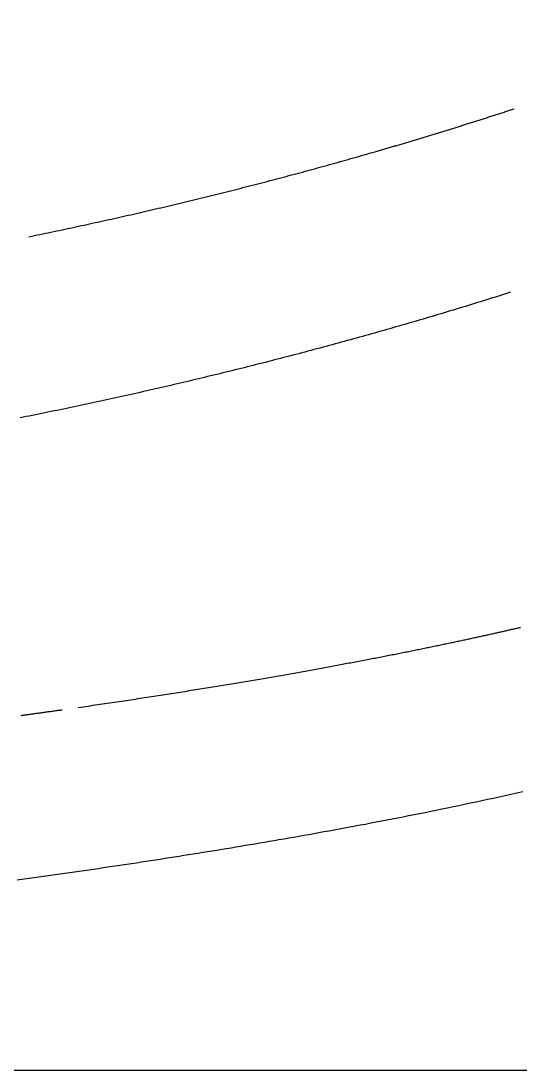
# Model space of a CAD drawing. Extents: x -513 to 387, y 75 to 375.
# Drawn here: x 274 to 304.8, y 75.3 to 140.1 of the extents above; entities that cross this region are included whole.
import ezdxf

# ---------------------------------------------------------------- set-up
doc = ezdxf.new("R2010")
doc.units = 0
doc.layers.get('0').update_dxf_attribs({"linetype": 'CONTINUOUS'})
doc.layers.add('CADRE', color=1, linetype='CONTINUOUS')

msp = doc.modelspace()

# ---------------------------------------------------------------- linework, layer by layer
for points in [[(295.868, 132.054, 0), (295.936, 132.074, 0), (296.004, 132.094, 0), (296.071, 132.113, 0), (296.139, 132.133, 0), (296.207, 132.153, 0), (296.275, 132.173, 0), (296.343, 132.192, 0), (296.41, 132.212, 0), (296.478, 132.232, 0), (296.546, 132.252, 0), (296.614, 132.272, 0), (296.681, 132.291, 0), (296.749, 132.311, 0), (296.817, 132.331, 0), (296.885, 132.351, 0), (296.953, 132.371, 0), (297.02, 132.391, 0), (297.088, 132.411, 0), (297.156, 132.431, 0), (297.224, 132.451, 0), (297.292, 132.471, 0), (297.359, 132.491, 0), (297.427, 132.511, 0), (297.495, 132.531, 0), (297.563, 132.551, 0), (297.631, 132.572, 0), (297.698, 132.592, 0), (297.766, 132.612, 0), (297.834, 132.632, 0), (297.902, 132.652, 0), (297.969, 132.673, 0), (298.037, 132.693, 0), (298.105, 132.713, 0), (298.173, 132.734, 0), (298.24, 132.754, 0), (298.308, 132.774, 0), (298.376, 132.795, 0), (298.444, 132.815, 0), (298.512, 132.835, 0), (298.579, 132.856, 0), (298.647, 132.876, 0), (298.715, 132.897, 0), (298.783, 132.917, 0), (298.85, 132.938, 0), (298.918, 132.958, 0), (298.986, 132.979, 0), (299.054, 132.999, 0), (299.121, 133.02, 0), (299.189, 133.041, 0), (299.257, 133.061, 0), (299.325, 133.082, 0), (299.392, 133.103, 0), (299.46, 133.123, 0), (299.528, 133.144, 0), (299.596, 133.165, 0), (299.663, 133.186, 0), (299.731, 133.206, 0), (299.799, 133.227, 0), (299.867, 133.248, 0), (299.934, 133.269, 0), (300.002, 133.29, 0), (300.07, 133.311, 0), (300.137, 133.331, 0), (300.205, 133.352, 0), (300.273, 133.373, 0), (300.341, 133.394, 0), (300.408, 133.415, 0), (300.476, 133.436, 0), (300.544, 133.457, 0), (300.611, 133.478, 0), (300.679, 133.499, 0), (300.747, 133.52, 0), (300.815, 133.542, 0), (300.882, 133.563, 0), (300.95, 133.584, 0), (301.018, 133.605, 0), (301.085, 133.626, 0), (301.153, 133.647, 0), (301.221, 133.669, 0), (301.288, 133.69, 0), (301.356, 133.711, 0), (301.424, 133.733, 0), (301.491, 133.754, 0), (301.559, 133.775, 0), (301.627, 133.797, 0), (301.694, 133.818, 0), (301.762, 133.839, 0), (301.83, 133.861, 0), (301.897, 133.882, 0), (301.965, 133.904, 0), (302.033, 133.925, 0), (302.1, 133.947, 0), (302.168, 133.968, 0), (302.236, 133.99, 0), (302.303, 134.011, 0), (302.371, 134.033, 0), (302.438, 134.055, 0), (302.506, 134.076, 0), (302.574, 134.098, 0), (302.641, 134.119, 0), (302.709, 134.141, 0), (302.777, 134.163, 0), (302.844, 134.185, 0), (302.912, 134.206, 0), (302.979, 134.228, 0), (303.047, 134.25, 0), (303.115, 134.272, 0), (303.182, 134.294, 0), (303.25, 134.315, 0), (303.317, 134.337, 0), (303.385, 134.359, 0), (303.453, 134.381, 0), (303.52, 134.403, 0), (303.588, 134.425, 0), (303.655, 134.447, 0), (303.723, 134.469, 0), (303.79, 134.491, 0), (303.858, 134.513, 0), (303.926, 134.535, 0), (303.993, 134.557, 0), (304.061, 134.579, 0), (304.128, 134.602, 0), (304.196, 134.624, 0), (304.263, 134.646, 0), (304.331, 134.668, 0), (304.398, 134.69, 0), (304.466, 134.713, 0)], [(274.484, 126.803, 0), (274.654, 126.838, 0), (274.825, 126.873, 0), (274.995, 126.908, 0), (275.166, 126.944, 0), (275.336, 126.979, 0), (275.507, 127.015, 0), (275.677, 127.05, 0), (275.848, 127.086, 0), (276.018, 127.122, 0), (276.189, 127.157, 0), (276.359, 127.193, 0), (276.529, 127.229, 0), (276.7, 127.266, 0), (276.87, 127.302, 0), (277.04, 127.338, 0), (277.211, 127.375, 0), (277.381, 127.411, 0), (277.551, 127.448, 0), (277.721, 127.485, 0), (277.892, 127.522, 0), (278.062, 127.559, 0), (278.232, 127.596, 0), (278.402, 127.633, 0), (278.572, 127.67, 0), (278.742, 127.708, 0), (278.912, 127.745, 0), (279.082, 127.783, 0), (279.252, 127.82, 0), (279.422, 127.858, 0), (279.592, 127.896, 0), (279.762, 127.934, 0), (279.932, 127.972, 0), (280.102, 128.01, 0), (280.272, 128.049, 0), (280.441, 128.087, 0), (280.611, 128.126, 0), (280.781, 128.164, 0), (280.95, 128.203, 0), (281.12, 128.242, 0), (281.29, 128.281, 0), (281.459, 128.32, 0), (281.629, 128.359, 0), (281.798, 128.398, 0), (281.968, 128.437, 0), (282.137, 128.477, 0), (282.307, 128.516, 0), (282.476, 128.556, 0), (282.645, 128.596, 0), (282.815, 128.636, 0), (282.984, 128.675, 0), (283.153, 128.716, 0), (283.322, 128.756, 0), (283.491, 128.796, 0), (283.66, 128.836, 0), (283.829, 128.877, 0), (283.998, 128.917, 0), (284.167, 128.958, 0), (284.336, 128.999, 0), (284.505, 129.039, 0), (284.674, 129.08, 0), (284.843, 129.121, 0), (285.012, 129.163, 0), (285.18, 129.204, 0), (285.349, 129.245, 0), (285.518, 129.287, 0), (285.686, 129.328, 0), (285.855, 129.37, 0), (286.023, 129.412, 0), (286.192, 129.454, 0), (286.36, 129.496, 0), (286.529, 129.538, 0), (286.697, 129.58, 0), (286.865, 129.622, 0), (287.033, 129.664, 0), (287.201, 129.707, 0), (287.37, 129.749, 0), (287.538, 129.792, 0), (287.706, 129.835, 0), (287.874, 129.878, 0), (288.042, 129.921, 0), (288.209, 129.964, 0), (288.377, 130.007, 0), (288.545, 130.05, 0), (288.713, 130.094, 0), (288.88, 130.137, 0), (289.048, 130.181, 0), (289.215, 130.224, 0), (289.383, 130.268, 0), (289.55, 130.312, 0), (289.718, 130.356, 0), (289.885, 130.4, 0), (290.052, 130.444, 0), (290.22, 130.489, 0), (290.387, 130.533, 0), (290.554, 130.577, 0), (290.721, 130.622, 0), (290.888, 130.667, 0), (291.055, 130.712, 0), (291.222, 130.756, 0), (291.388, 130.801, 0), (291.555, 130.847, 0), (291.722, 130.892, 0), (291.888, 130.937, 0), (292.055, 130.982, 0), (292.222, 131.028, 0), (292.388, 131.074, 0), (292.554, 131.119, 0), (292.721, 131.165, 0), (292.887, 131.211, 0), (293.053, 131.257, 0), (293.219, 131.303, 0), (293.385, 131.349, 0), (293.551, 131.396, 0), (293.717, 131.442, 0), (293.883, 131.489, 0), (294.049, 131.535, 0), (294.215, 131.582, 0), (294.38, 131.629, 0), (294.546, 131.676, 0), (294.711, 131.723, 0), (294.877, 131.77, 0), (295.042, 131.817, 0), (295.207, 131.864, 0), (295.373, 131.912, 0), (295.538, 131.959, 0), (295.703, 132.007, 0), (295.868, 132.054, 0)], [(304.252, 123.365, 0), (304.066, 123.306, 0), (303.88, 123.247, 0), (303.693, 123.188, 0), (303.507, 123.129, 0), (303.321, 123.071, 0), (303.135, 123.012, 0), (302.949, 122.954, 0), (302.762, 122.896, 0), (302.576, 122.838, 0), (302.39, 122.78, 0), (302.203, 122.722, 0), (302.017, 122.664, 0), (301.83, 122.607, 0), (301.644, 122.55, 0), (301.457, 122.492, 0), (301.271, 122.435, 0), (301.084, 122.379, 0), (300.898, 122.322, 0), (300.711, 122.265, 0), (300.524, 122.209, 0), (300.338, 122.153, 0), (300.151, 122.096, 0), (299.964, 122.04, 0), (299.777, 121.985, 0), (299.591, 121.929, 0), (299.404, 121.873, 0), (299.217, 121.818, 0), (299.03, 121.762, 0), (298.843, 121.707, 0), (298.656, 121.652, 0), (298.469, 121.597, 0), (298.282, 121.543, 0), (298.095, 121.488, 0), (297.908, 121.434, 0), (297.721, 121.379, 0), (297.534, 121.325, 0), (297.347, 121.271, 0), (297.16, 121.217, 0), (296.973, 121.163, 0), (296.785, 121.11, 0), (296.598, 121.056, 0), (296.411, 121.003, 0), (296.224, 120.95, 0), (296.036, 120.897, 0), (295.849, 120.844, 0), (295.662, 120.791, 0), (295.474, 120.739, 0), (295.287, 120.686, 0), (295.1, 120.634, 0), (294.912, 120.581, 0), (294.725, 120.529, 0), (294.537, 120.477, 0), (294.35, 120.426, 0), (294.163, 120.374, 0), (293.975, 120.323, 0), (293.788, 120.271, 0), (293.6, 120.22, 0), (293.413, 120.169, 0), (293.225, 120.118, 0), (293.037, 120.067, 0), (292.85, 120.016, 0), (292.662, 119.966, 0), (292.475, 119.915, 0), (292.287, 119.865, 0), (292.1, 119.815, 0), (291.912, 119.765, 0), (291.724, 119.715, 0), (291.537, 119.665, 0), (291.349, 119.616, 0), (291.161, 119.566, 0), (290.974, 119.517, 0), (290.786, 119.468, 0), (290.598, 119.419, 0), (290.41, 119.37, 0), (290.223, 119.321, 0), (290.035, 119.273, 0), (289.847, 119.224, 0), (289.659, 119.176, 0), (289.472, 119.127, 0), (289.284, 119.079, 0), (289.096, 119.031, 0), (288.908, 118.984, 0), (288.721, 118.936, 0), (288.533, 118.888, 0), (288.345, 118.841, 0), (288.157, 118.794, 0), (287.969, 118.747, 0), (287.782, 118.7, 0), (287.594, 118.653, 0), (287.406, 118.606, 0), (287.218, 118.559, 0), (287.03, 118.513, 0), (286.843, 118.467, 0), (286.655, 118.42, 0), (286.467, 118.374, 0), (286.279, 118.328, 0), (286.091, 118.283, 0), (285.903, 118.237, 0), (285.715, 118.191, 0), (285.526, 118.146, 0), (285.338, 118.1, 0), (285.15, 118.055, 0), (284.961, 118.01, 0), (284.773, 117.965, 0), (284.584, 117.92, 0), (284.395, 117.875, 0), (284.207, 117.831, 0), (284.018, 117.786, 0), (283.829, 117.742, 0), (283.64, 117.697, 0), (283.451, 117.653, 0), (283.262, 117.609, 0), (283.073, 117.565, 0), (282.884, 117.521, 0), (282.695, 117.477, 0), (282.505, 117.434, 0), (282.316, 117.39, 0), (282.127, 117.347, 0), (281.937, 117.304, 0), (281.748, 117.261, 0), (281.558, 117.218, 0), (281.368, 117.175, 0), (281.179, 117.132, 0), (280.989, 117.089, 0), (280.799, 117.047, 0), (280.609, 117.004, 0), (280.419, 116.962, 0), (280.229, 116.92, 0), (280.039, 116.878, 0), (279.849, 116.836, 0), (279.659, 116.794, 0), (279.469, 116.752, 0), (279.279, 116.711, 0), (279.088, 116.669, 0), (278.898, 116.628, 0), (278.708, 116.587, 0), (278.517, 116.546, 0), (278.327, 116.505, 0), (278.136, 116.464, 0), (277.946, 116.423, 0), (277.755, 116.383, 0), (277.565, 116.342, 0), (277.374, 116.302, 0), (277.183, 116.261, 0), (276.993, 116.221, 0), (276.802, 116.181, 0), (276.611, 116.141, 0), (276.42, 116.102, 0), (276.229, 116.062, 0), (276.038, 116.022, 0), (275.847, 115.983, 0), (275.656, 115.944, 0), (275.465, 115.905, 0), (275.274, 115.865, 0), (275.083, 115.827, 0), (274.892, 115.788, 0), (274.701, 115.749, 0), (274.509, 115.71, 0), (274.318, 115.672, 0), (274.127, 115.634, 0), (273.936, 115.595, 0)], [(277.534, 97.689, 0), (277.686, 97.71, 0), (277.837, 97.732, 0), (277.987, 97.754, 0), (278.138, 97.775, 0), (278.287, 97.797, 0), (278.437, 97.819, 0), (278.586, 97.841, 0), (278.735, 97.862, 0), (278.883, 97.884, 0), (279.031, 97.906, 0), (279.179, 97.927, 0), (279.326, 97.949, 0), (279.473, 97.971, 0), (279.62, 97.992, 0), (279.766, 98.014, 0), (279.912, 98.036, 0), (280.057, 98.057, 0), (280.203, 98.079, 0), (280.347, 98.101, 0), (280.492, 98.122, 0), (280.636, 98.144, 0), (280.78, 98.166, 0), (280.923, 98.187, 0), (281.066, 98.209, 0), (281.208, 98.231, 0), (281.351, 98.252, 0), (281.492, 98.274, 0), (281.634, 98.295, 0), (281.775, 98.317, 0), (281.916, 98.339, 0), (282.056, 98.36, 0), (282.196, 98.382, 0), (282.336, 98.403, 0), (282.475, 98.425, 0), (282.614, 98.446, 0), (282.753, 98.468, 0), (282.891, 98.49, 0), (283.029, 98.511, 0), (283.166, 98.532, 0), (283.304, 98.554, 0), (283.44, 98.576, 0), (283.577, 98.597, 0), (283.713, 98.618, 0), (283.848, 98.64, 0), (283.984, 98.661, 0), (284.119, 98.683, 0), (284.253, 98.704, 0), (284.388, 98.726, 0), (284.521, 98.747, 0), (284.655, 98.769, 0), (284.788, 98.79, 0), (284.921, 98.811, 0), (285.053, 98.833, 0), (285.185, 98.854, 0), (285.317, 98.875, 0), (285.448, 98.897, 0), (285.579, 98.918, 0), (285.71, 98.939, 0), (285.84, 98.96, 0), (285.97, 98.982, 0), (286.099, 99.003, 0), (286.229, 99.024, 0), (286.357, 99.045, 0), (286.486, 99.067, 0), (286.614, 99.088, 0), (286.741, 99.109, 0), (286.869, 99.13, 0), (286.996, 99.151, 0), (287.122, 99.172, 0), (287.249, 99.193, 0), (287.374, 99.215, 0), (287.5, 99.236, 0), (287.625, 99.257, 0), (287.75, 99.278, 0), (287.874, 99.299, 0), (287.998, 99.32, 0), (288.122, 99.341, 0), (288.245, 99.362, 0), (288.368, 99.382, 0), (288.491, 99.403, 0), (288.613, 99.424, 0), (288.735, 99.445, 0), (288.857, 99.466, 0), (288.978, 99.487, 0), (289.099, 99.508, 0), (289.219, 99.528, 0), (289.339, 99.549, 0), (289.459, 99.57, 0), (289.578, 99.591, 0), (289.697, 99.611, 0), (289.816, 99.632, 0), (289.934, 99.653, 0), (290.052, 99.673, 0), (290.169, 99.694, 0), (290.287, 99.715, 0), (290.403, 99.735, 0), (290.52, 99.756, 0), (290.636, 99.776, 0), (290.752, 99.797, 0), (290.867, 99.817, 0), (290.982, 99.838, 0), (291.097, 99.858, 0), (291.211, 99.878, 0), (291.325, 99.899, 0), (291.438, 99.919, 0), (291.552, 99.939, 0), (291.664, 99.96, 0), (291.777, 99.98, 0), (291.889, 100, 0), (292.001, 100.02, 0), (292.112, 100.04, 0), (292.223, 100.061, 0), (292.334, 100.081, 0), (292.444, 100.101, 0), (292.554, 100.121, 0), (292.664, 100.141, 0), (292.773, 100.161, 0), (292.882, 100.181, 0), (292.99, 100.201, 0), (293.098, 100.221, 0), (293.206, 100.241, 0), (293.313, 100.26, 0), (293.421, 100.28, 0), (293.527, 100.3, 0), (293.634, 100.32, 0), (293.739, 100.34, 0), (293.845, 100.359, 0), (293.95, 100.379, 0), (294.055, 100.399, 0), (294.16, 100.418, 0), (294.264, 100.438, 0), (294.368, 100.457, 0), (294.471, 100.477, 0), (294.574, 100.496, 0), (294.677, 100.516, 0), (294.779, 100.535, 0), (294.881, 100.554, 0), (294.983, 100.574, 0), (295.084, 100.593, 0), (295.185, 100.612, 0), (295.286, 100.632, 0), (295.386, 100.651, 0), (295.486, 100.67, 0), (295.585, 100.689, 0), (295.684, 100.708, 0), (295.783, 100.727, 0), (295.881, 100.746, 0), (295.979, 100.765, 0), (296.077, 100.784, 0), (296.174, 100.803, 0), (296.271, 100.822, 0), (296.368, 100.841, 0), (296.464, 100.86, 0), (296.56, 100.878, 0), (296.655, 100.897, 0), (296.75, 100.916, 0), (296.845, 100.934, 0), (296.94, 100.953, 0), (297.034, 100.972, 0), (297.127, 100.99, 0), (297.221, 101.009, 0), (297.314, 101.027, 0), (297.406, 101.045, 0), (297.498, 101.064, 0), (297.59, 101.082, 0), (297.682, 101.1, 0), (297.773, 101.119, 0), (297.864, 101.137, 0), (297.954, 101.155, 0), (298.044, 101.173, 0), (298.134, 101.191, 0), (298.224, 101.209, 0), (298.313, 101.227, 0), (298.401, 101.245, 0), (298.49, 101.263, 0), (298.578, 101.281, 0), (298.665, 101.299, 0), (298.752, 101.316, 0), (298.839, 101.334, 0), (298.926, 101.352, 0), (299.012, 101.369, 0), (299.098, 101.387, 0), (299.183, 101.405, 0), (299.268, 101.422, 0), (299.353, 101.44, 0), (299.437, 101.457, 0), (299.521, 101.474, 0), (299.605, 101.492, 0), (299.688, 101.509, 0), (299.771, 101.526, 0), (299.854, 101.543, 0), (299.936, 101.56, 0), (300.018, 101.578, 0), (300.099, 101.595, 0), (300.18, 101.612, 0), (300.261, 101.628, 0), (300.342, 101.645, 0), (300.422, 101.662, 0), (300.501, 101.679, 0), (300.581, 101.696, 0), (300.66, 101.712, 0), (300.738, 101.729, 0), (300.817, 101.746, 0), (300.894, 101.762, 0), (300.972, 101.779, 0), (301.049, 101.795, 0), (301.126, 101.811, 0), (301.203, 101.828, 0), (301.279, 101.844, 0), (301.354, 101.86, 0), (301.43, 101.877, 0), (301.505, 101.893, 0), (301.58, 101.909, 0), (301.654, 101.925, 0), (301.728, 101.941, 0), (301.802, 101.957, 0), (301.875, 101.972, 0), (301.948, 101.988, 0), (302.02, 102.004, 0), (302.093, 102.02, 0), (302.164, 102.035, 0), (302.236, 102.051, 0), (302.307, 102.066, 0), (302.378, 102.082, 0), (302.448, 102.097, 0), (302.518, 102.113, 0), (302.588, 102.128, 0), (302.657, 102.143, 0), (302.726, 102.159, 0), (302.795, 102.174, 0), (302.863, 102.189, 0), (302.931, 102.204, 0), (302.999, 102.219, 0), (303.066, 102.234, 0), (303.133, 102.249, 0), (303.199, 102.263, 0), (303.265, 102.278, 0), (303.331, 102.293, 0), (303.397, 102.307, 0), (303.462, 102.322, 0), (303.526, 102.336, 0), (303.591, 102.351, 0), (303.655, 102.365, 0), (303.718, 102.38, 0), (303.782, 102.394, 0), (303.845, 102.408, 0), (303.907, 102.422, 0), (303.969, 102.436, 0), (304.031, 102.45, 0), (304.093, 102.464, 0), (304.154, 102.478, 0), (304.215, 102.492, 0), (304.275, 102.506, 0), (304.335, 102.519, 0), (304.395, 102.533, 0), (304.454, 102.547, 0), (304.513, 102.56, 0), (304.572, 102.574, 0), (304.631, 102.587, 0), (304.689, 102.6, 0), (304.746, 102.614, 0), (304.803, 102.627, 0), (304.86, 102.64, 0)], [(273.988, 97.195, 0), (274.057, 97.204, 0), (274.125, 97.213, 0), (274.193, 97.223, 0), (274.262, 97.232, 0), (274.33, 97.241, 0), (274.398, 97.251, 0), (274.466, 97.26, 0), (274.534, 97.269, 0), (274.602, 97.278, 0), (274.67, 97.288, 0), (274.738, 97.297, 0), (274.806, 97.306, 0), (274.874, 97.316, 0), (274.941, 97.325, 0), (275.009, 97.334, 0), (275.076, 97.343, 0), (275.144, 97.353, 0), (275.211, 97.362, 0), (275.278, 97.371, 0), (275.346, 97.381, 0), (275.413, 97.39, 0), (275.48, 97.399, 0), (275.547, 97.409, 0), (275.614, 97.418, 0), (275.681, 97.427, 0), (275.748, 97.436, 0), (275.814, 97.446, 0), (275.881, 97.455, 0), (275.948, 97.464, 0), (276.014, 97.474, 0), (276.081, 97.483, 0), (276.147, 97.492, 0), (276.214, 97.501, 0), (276.28, 97.511, 0), (276.346, 97.52, 0), (276.412, 97.529, 0), (276.478, 97.539, 0), (276.544, 97.548, 0)], [(305.008, 92.472, 0), (304.641, 92.389, 0), (304.277, 92.307, 0), (303.913, 92.226, 0), (303.552, 92.146, 0), (303.191, 92.067, 0), (302.832, 91.989, 0), (302.474, 91.911, 0), (302.118, 91.834, 0), (301.763, 91.758, 0), (301.409, 91.683, 0), (301.057, 91.609, 0), (300.707, 91.535, 0), (300.357, 91.463, 0), (300.009, 91.391, 0), (299.663, 91.319, 0), (299.318, 91.249, 0), (298.974, 91.179, 0), (298.632, 91.11, 0), (298.291, 91.042, 0), (297.952, 90.975, 0), (297.614, 90.908, 0), (297.278, 90.841, 0), (296.942, 90.776, 0), (296.609, 90.711, 0), (296.277, 90.647, 0), (295.946, 90.584, 0), (295.617, 90.521, 0), (295.289, 90.459, 0), (294.962, 90.398, 0), (294.637, 90.337, 0), (294.314, 90.277, 0), (293.992, 90.217, 0), (293.671, 90.158, 0), (293.352, 90.1, 0), (293.034, 90.042, 0), (292.718, 89.985, 0), (292.403, 89.928, 0), (292.09, 89.872, 0), (291.778, 89.816, 0), (291.467, 89.761, 0), (291.158, 89.707, 0), (290.851, 89.653, 0), (290.545, 89.6, 0), (290.241, 89.547, 0), (289.937, 89.494, 0), (289.636, 89.442, 0), (289.336, 89.391, 0), (289.037, 89.34, 0), (288.74, 89.29, 0), (288.445, 89.24, 0), (288.15, 89.19, 0), (287.858, 89.141, 0), (287.566, 89.092, 0), (287.274, 89.043, 0), (286.983, 88.995, 0), (286.691, 88.947, 0), (286.399, 88.899, 0), (286.107, 88.851, 0), (285.814, 88.803, 0), (285.522, 88.756, 0), (285.23, 88.709, 0), (284.937, 88.662, 0), (284.645, 88.615, 0), (284.352, 88.568, 0), (284.059, 88.522, 0), (283.766, 88.475, 0), (283.473, 88.429, 0), (283.18, 88.383, 0), (282.887, 88.338, 0), (282.594, 88.292, 0), (282.301, 88.247, 0), (282.007, 88.202, 0), (281.714, 88.157, 0), (281.42, 88.112, 0), (281.127, 88.067, 0), (280.833, 88.023, 0), (280.539, 87.979, 0), (280.245, 87.935, 0), (279.951, 87.891, 0), (279.657, 87.847, 0), (279.363, 87.804, 0), (279.069, 87.76, 0), (278.774, 87.717, 0), (278.48, 87.674, 0), (278.185, 87.632, 0), (277.891, 87.589, 0), (277.596, 87.547, 0), (277.302, 87.505, 0), (277.007, 87.463, 0), (276.712, 87.421, 0), (276.417, 87.379, 0), (276.122, 87.338, 0), (275.827, 87.296, 0), (275.532, 87.255, 0), (275.237, 87.215, 0), (274.941, 87.174, 0), (274.646, 87.133, 0), (274.351, 87.093, 0), (274.055, 87.053, 0), (273.76, 87.013, 0)]]:
    msp.add_polyline3d(points)
at = {"layer": 'CADRE', "linetype": 'CONTINUOUS'}
msp.add_lwpolyline([(-512.815, 75.265), (387.185, 75.265), (387.185, 175.265), (-512.815, 175.265)], close=True, dxfattribs=at)

doc.saveas('drawing.dxf')
